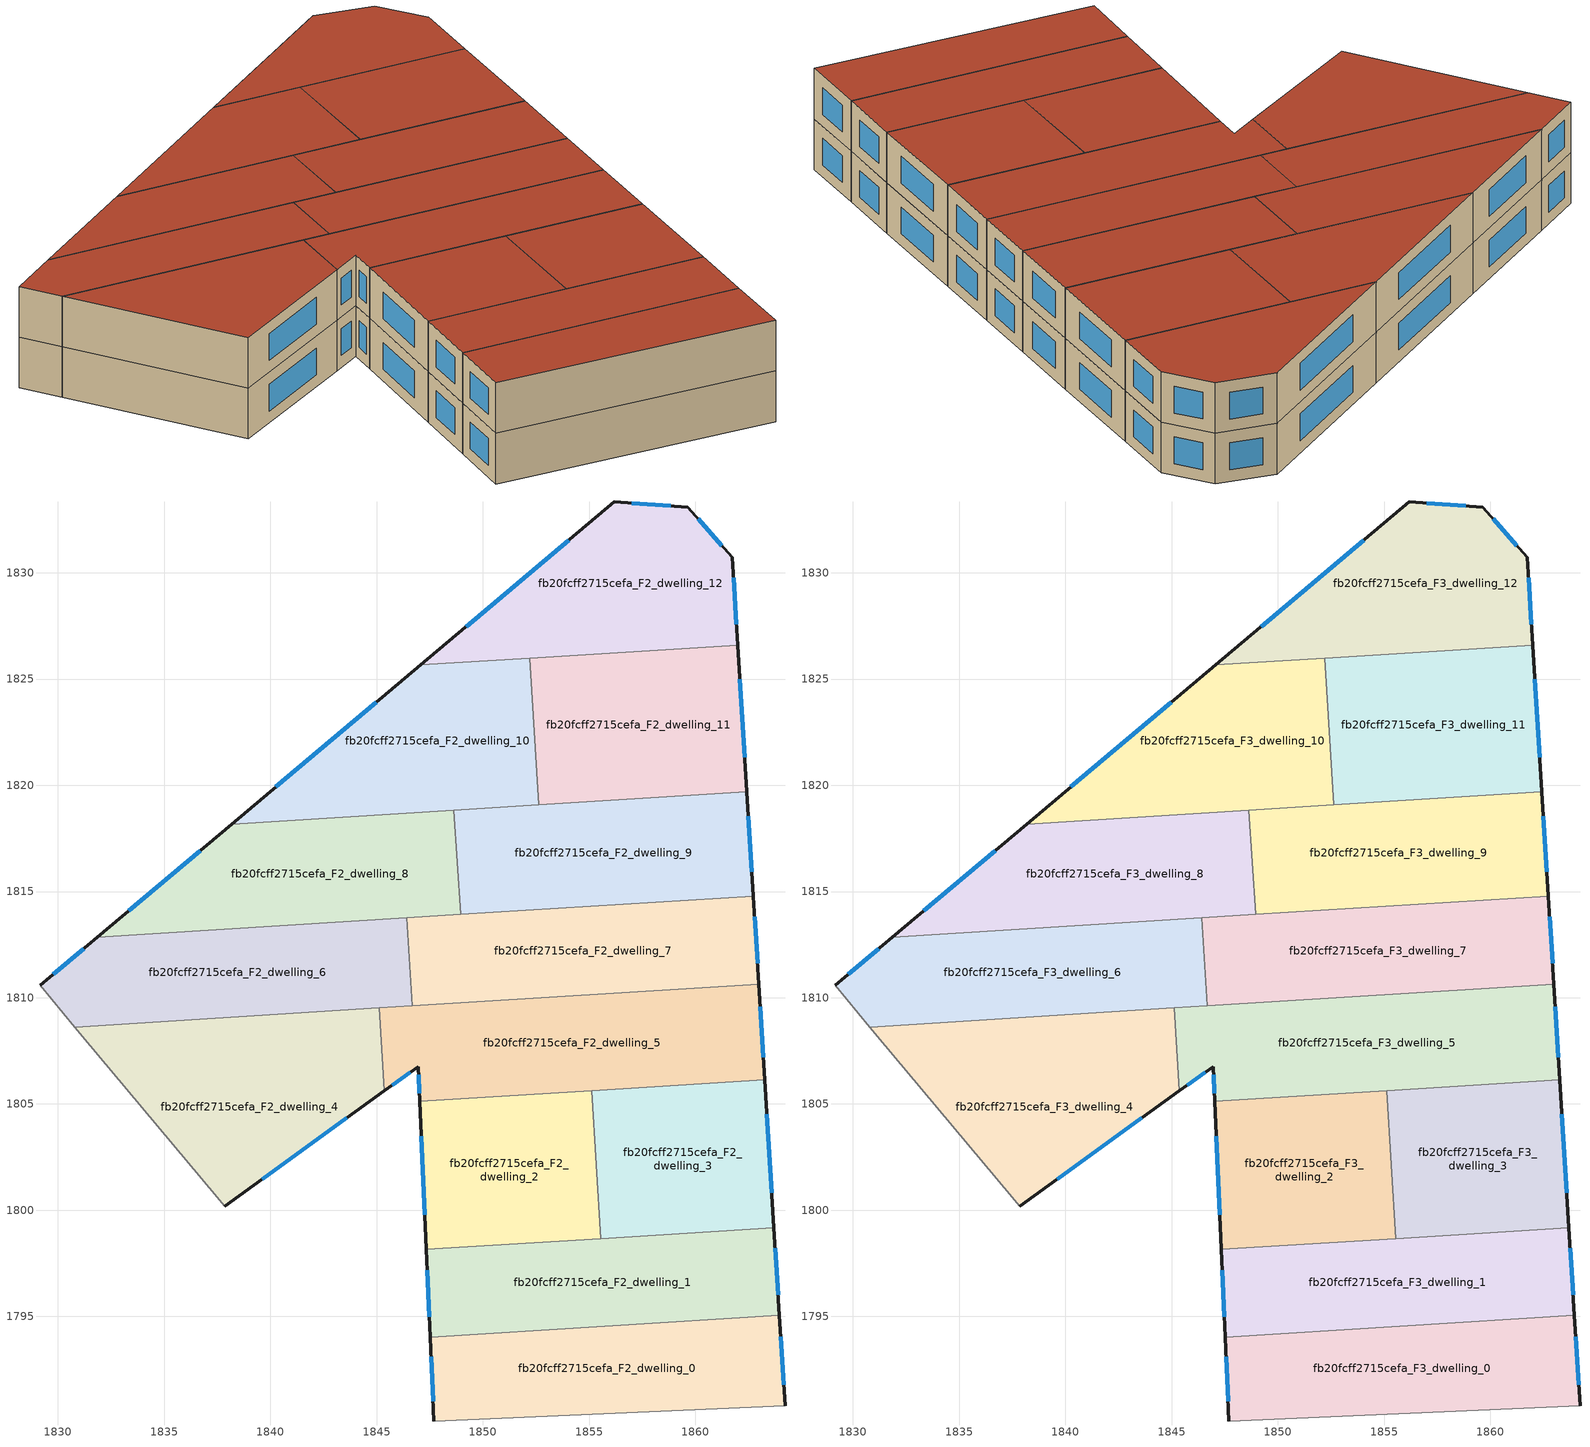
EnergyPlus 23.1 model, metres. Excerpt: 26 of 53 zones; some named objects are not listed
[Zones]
fb20fcff2715cefa_F2_dwelling_0
 floor to fb20fcff2715cefa_F1_dwelling_0 (EU_floor_Construction): 1863.96,1795.05 1864.22,1790.79 1847.69,1790.07 1847.52,1794.02 z6
 wall outside (EU_wall_Construction): 1864.22,1790.79 1863.96,1795.05 / 1847.52,1794.02 1847.69,1790.07 z6:9
 wall adiabatic (EU_wall_Construction): 1847.69,1790.07 1864.22,1790.79 z6:9
 wall to fb20fcff2715cefa_F2_dwelling_1 (EU_wall_Construction): 1863.96,1795.05 1847.52,1794.02 z6:9
 window (EU_Window_Construction): 1864.16,1791.79 1864.02,1794.05 / 1847.56,1793.09 1847.65,1791 z6.7:8.3
fb20fcff2715cefa_F2_dwelling_1
 floor to fb20fcff2715cefa_F1_dwelling_1 (EU_floor_Construction): 1863.7,1799.18 1863.96,1795.05 1847.52,1794.02 1847.34,1798.15 z6
 wall outside (EU_wall_Construction): 1863.96,1795.05 1863.7,1799.18 / 1847.34,1798.15 1847.52,1794.02 z6:9
 wall to fb20fcff2715cefa_F2_dwelling_2 (EU_wall_Construction): 1855.55,1798.67 1847.34,1798.15 z6:9
 wall to fb20fcff2715cefa_F2_dwelling_3 (EU_wall_Construction): 1863.7,1799.18 1855.55,1798.67 z6:9
 window (EU_Window_Construction): 1863.89,1796.02 1863.76,1798.21 / 1847.38,1797.18 1847.48,1794.99 z6.7:8.3
fb20fcff2715cefa_F2_dwelling_10
 floor to fb20fcff2715cefa_F1_dwelling_10 (EU_floor_Construction): 1852.2,1825.99 1852.63,1819.08 1838.17,1818.17 1847.07,1825.67 z6
 wall outside (EU_wall_Construction): 1847.07,1825.67 1838.17,1818.17 z6:9
 wall to fb20fcff2715cefa_F2_dwelling_11 (EU_wall_Construction): 1852.63,1819.08 1852.2,1825.99 z6:9
 wall to fb20fcff2715cefa_F2_dwelling_12 (EU_wall_Construction): 1852.2,1825.99 1847.07,1825.67 z6:9
 wall to fb20fcff2715cefa_F2_dwelling_8 (EU_wall_Construction): 1838.17,1818.17 1848.64,1818.83 z6:9
 wall to fb20fcff2715cefa_F2_dwelling_9 (EU_wall_Construction): 1848.64,1818.83 1852.63,1819.08 z6:9
 window (EU_Window_Construction): 1844.98,1823.91 1840.26,1819.93 z6.7:8.3
fb20fcff2715cefa_F2_dwelling_11
 floor to fb20fcff2715cefa_F1_dwelling_11 (EU_floor_Construction): 1861.99,1826.6 1862.42,1819.7 1852.63,1819.08 1852.2,1825.99 z6
 wall outside (EU_wall_Construction): 1862.42,1819.7 1861.99,1826.6 z6:9
 wall to fb20fcff2715cefa_F2_dwelling_9 (EU_wall_Construction): 1852.63,1819.08 1862.42,1819.7 z6:9
 wall to fb20fcff2715cefa_F2_dwelling_12 (EU_wall_Construction): 1861.99,1826.6 1852.2,1825.99 z6:9
 window (EU_Window_Construction): 1862.32,1821.32 1862.1,1824.98 z6.7:8.3
fb20fcff2715cefa_F2_dwelling_12
 floor to fb20fcff2715cefa_F1_dwelling_12 (EU_floor_Construction): 1859.65,1833.09 1861.74,1830.73 1861.99,1826.6 1847.07,1825.67 1856.19,1833.34 z6
 wall outside (EU_wall_Construction): 1861.99,1826.6 1861.74,1830.73 1859.65,1833.09 1856.19,1833.34 1847.07,1825.67 z6:9
 window (EU_Window_Construction): 1861.93,1827.57 1861.8,1829.76 / 1854.05,1831.54 1849.21,1827.47 / 1858.84,1833.15 1857,1833.28 / 1861.25,1831.29 1860.14,1832.54 z6.7:8.3
fb20fcff2715cefa_F2_dwelling_2
 floor to fb20fcff2715cefa_F1_dwelling_2 (EU_floor_Construction): 1855.11,1805.63 1855.55,1798.67 1847.34,1798.15 1847.03,1805.12 z6
 wall outside (EU_wall_Construction): 1847.03,1805.12 1847.34,1798.15 z6:9
 wall to fb20fcff2715cefa_F2_dwelling_3 (EU_wall_Construction): 1855.55,1798.67 1855.11,1805.63 z6:9
 wall to fb20fcff2715cefa_F2_dwelling_5 (EU_wall_Construction): 1855.11,1805.63 1847.03,1805.12 z6:9
 window (EU_Window_Construction): 1847.1,1803.48 1847.26,1799.79 z6.7:8.3
fb20fcff2715cefa_F2_dwelling_3
 floor to fb20fcff2715cefa_F1_dwelling_3 (EU_floor_Construction): 1863.27,1806.14 1863.7,1799.18 1855.55,1798.67 1855.11,1805.63 z6
 wall outside (EU_wall_Construction): 1863.7,1799.18 1863.27,1806.14 z6:9
 wall to fb20fcff2715cefa_F2_dwelling_5 (EU_wall_Construction): 1863.27,1806.14 1855.11,1805.63 z6:9
 window (EU_Window_Construction): 1863.6,1800.81 1863.37,1804.5 z6.7:8.3
fb20fcff2715cefa_F2_dwelling_4
 floor to fb20fcff2715cefa_F1_dwelling_4 (EU_floor_Construction): 1845.12,1809.52 1845.36,1805.61 1837.85,1800.19 1830.79,1808.62 z6
 wall outside (EU_wall_Construction): 1837.85,1800.19 1845.36,1805.61 z6:9
 wall adiabatic (EU_wall_Construction): 1830.79,1808.62 1837.85,1800.19 z6:9
 wall to fb20fcff2715cefa_F2_dwelling_5 (EU_wall_Construction): 1845.36,1805.61 1845.12,1809.52 z6:9
 wall to fb20fcff2715cefa_F2_dwelling_6 (EU_wall_Construction): 1845.12,1809.52 1830.79,1808.62 z6:9
 window (EU_Window_Construction): 1839.61,1801.46 1843.6,1804.34 z6.7:8.3
fb20fcff2715cefa_F2_dwelling_5
 floor to fb20fcff2715cefa_F1_dwelling_5 (EU_floor_Construction): 1862.99,1810.64 1863.27,1806.14 1847.03,1805.12 1846.95,1806.76 1845.36,1805.61 1845.12,1809.52 z6
 wall outside (EU_wall_Construction): 1863.27,1806.14 1862.99,1810.64 / 1845.36,1805.61 1846.95,1806.76 1847.03,1805.12 z6:9
 wall to fb20fcff2715cefa_F2_dwelling_7 (EU_wall_Construction): 1862.99,1810.64 1846.68,1809.62 z6:9
 wall to fb20fcff2715cefa_F2_dwelling_6 (EU_wall_Construction): 1846.68,1809.62 1845.12,1809.52 z6:9
 window (EU_Window_Construction): 1863.2,1807.2 1863.05,1809.58 / 1846.97,1806.37 1847.01,1805.5 / 1845.74,1805.88 1846.58,1806.49 z6.7:8.3
fb20fcff2715cefa_F2_dwelling_6
 floor to fb20fcff2715cefa_F1_dwelling_6 (EU_floor_Construction): 1846.42,1813.76 1846.68,1809.62 1830.79,1808.62 1829.16,1810.58 1831.85,1812.85 z6
 wall outside (EU_wall_Construction): 1831.85,1812.85 1829.15,1810.58 z6:9
 wall to fb20fcff2715cefa_F2_dwelling_7 (EU_wall_Construction): 1846.68,1809.62 1846.42,1813.76 z6:9
 wall adiabatic (EU_wall_Construction): 1829.16,1810.58 1830.79,1808.62 z6:9
 wall to fb20fcff2715cefa_F2_dwelling_8 (EU_wall_Construction): 1846.42,1813.76 1831.85,1812.85 z6:9
 window (EU_Window_Construction): 1831.21,1812.32 1829.79,1811.11 z6.7:8.3
fb20fcff2715cefa_F2_dwelling_7
 floor to fb20fcff2715cefa_F1_dwelling_7 (EU_floor_Construction): 1862.73,1814.79 1862.99,1810.64 1846.68,1809.62 1846.42,1813.76 z6
 wall outside (EU_wall_Construction): 1862.99,1810.64 1862.73,1814.79 z6:9
 wall to fb20fcff2715cefa_F2_dwelling_9 (EU_wall_Construction): 1862.73,1814.79 1848.95,1813.92 z6:9
 wall to fb20fcff2715cefa_F2_dwelling_8 (EU_wall_Construction): 1848.95,1813.92 1846.42,1813.76 z6:9
 window (EU_Window_Construction): 1862.93,1811.61 1862.79,1813.81 z6.7:8.3
fb20fcff2715cefa_F2_dwelling_8
 floor to fb20fcff2715cefa_F1_dwelling_8 (EU_floor_Construction): 1848.64,1818.83 1848.95,1813.92 1831.85,1812.85 1838.17,1818.17 z6
 wall outside (EU_wall_Construction): 1838.17,1818.17 1831.85,1812.85 z6:9
 wall to fb20fcff2715cefa_F2_dwelling_9 (EU_wall_Construction): 1848.95,1813.92 1848.64,1818.83 z6:9
 window (EU_Window_Construction): 1836.69,1816.92 1833.33,1814.1 z6.7:8.3
fb20fcff2715cefa_F2_dwelling_9
 floor to fb20fcff2715cefa_F1_dwelling_9 (EU_floor_Construction): 1862.42,1819.7 1862.73,1814.79 1848.95,1813.92 1848.64,1818.83 z6
 wall outside (EU_wall_Construction): 1862.73,1814.79 1862.42,1819.7 z6:9
 window (EU_Window_Construction): 1862.66,1815.94 1862.5,1818.54 z6.7:8.3
fb20fcff2715cefa_F3_dwelling_0
 floor to fb20fcff2715cefa_F2_dwelling_0 (EU_floor_Construction): 1863.96,1795.05 1864.22,1790.79 1847.69,1790.07 1847.52,1794.02 z9
 wall outside (EU_wall_Construction): 1864.22,1790.79 1863.96,1795.05 / 1847.52,1794.02 1847.69,1790.07 z9:12
 wall adiabatic (EU_wall_Construction): 1847.69,1790.07 1864.22,1790.79 z9:12
 wall to fb20fcff2715cefa_F3_dwelling_1 (EU_wall_Construction): 1863.96,1795.05 1847.52,1794.02 z9:12
 window (EU_Window_Construction): 1864.16,1791.79 1864.02,1794.05 / 1847.56,1793.09 1847.65,1791 z9.7:11.3
 roof outside (EU_roof_Construction): 1864.22,1790.79 1863.96,1795.05 1847.52,1794.02 1847.69,1790.07 z12
fb20fcff2715cefa_F3_dwelling_1
 floor to fb20fcff2715cefa_F2_dwelling_1 (EU_floor_Construction): 1863.7,1799.18 1863.96,1795.05 1847.52,1794.02 1847.34,1798.15 z9
 wall outside (EU_wall_Construction): 1863.96,1795.05 1863.7,1799.18 / 1847.34,1798.15 1847.52,1794.02 z9:12
 wall to fb20fcff2715cefa_F3_dwelling_2 (EU_wall_Construction): 1855.55,1798.67 1847.34,1798.15 z9:12
 wall to fb20fcff2715cefa_F3_dwelling_3 (EU_wall_Construction): 1863.7,1799.18 1855.55,1798.67 z9:12
 window (EU_Window_Construction): 1863.89,1796.02 1863.76,1798.21 / 1847.38,1797.18 1847.48,1794.99 z9.7:11.3
 roof outside (EU_roof_Construction): 1863.96,1795.05 1863.7,1799.18 1847.34,1798.15 1847.52,1794.02 z12
fb20fcff2715cefa_F3_dwelling_10
 floor to fb20fcff2715cefa_F2_dwelling_10 (EU_floor_Construction): 1852.2,1825.99 1852.63,1819.08 1838.17,1818.17 1847.07,1825.67 z9
 wall outside (EU_wall_Construction): 1847.07,1825.67 1838.17,1818.17 z9:12
 wall to fb20fcff2715cefa_F3_dwelling_11 (EU_wall_Construction): 1852.63,1819.08 1852.2,1825.99 z9:12
 wall to fb20fcff2715cefa_F3_dwelling_12 (EU_wall_Construction): 1852.2,1825.99 1847.07,1825.67 z9:12
 wall to fb20fcff2715cefa_F3_dwelling_8 (EU_wall_Construction): 1838.17,1818.17 1848.64,1818.83 z9:12
 wall to fb20fcff2715cefa_F3_dwelling_9 (EU_wall_Construction): 1848.64,1818.83 1852.63,1819.08 z9:12
 window (EU_Window_Construction): 1844.98,1823.91 1840.26,1819.93 z9.7:11.3
 roof outside (EU_roof_Construction): 1852.63,1819.08 1852.2,1825.99 1847.07,1825.67 1838.17,1818.17 z12
fb20fcff2715cefa_F3_dwelling_11
 floor to fb20fcff2715cefa_F2_dwelling_11 (EU_floor_Construction): 1861.99,1826.6 1862.42,1819.7 1852.63,1819.08 1852.2,1825.99 z9
 wall outside (EU_wall_Construction): 1862.42,1819.7 1861.99,1826.6 z9:12
 wall to fb20fcff2715cefa_F3_dwelling_9 (EU_wall_Construction): 1852.63,1819.08 1862.42,1819.7 z9:12
 wall to fb20fcff2715cefa_F3_dwelling_12 (EU_wall_Construction): 1861.99,1826.6 1852.2,1825.99 z9:12
 window (EU_Window_Construction): 1862.32,1821.32 1862.1,1824.98 z9.7:11.3
 roof outside (EU_roof_Construction): 1862.42,1819.7 1861.99,1826.6 1852.2,1825.99 1852.63,1819.08 z12
fb20fcff2715cefa_F3_dwelling_12
 floor to fb20fcff2715cefa_F2_dwelling_12 (EU_floor_Construction): 1859.65,1833.09 1861.74,1830.73 1861.99,1826.6 1847.07,1825.67 1856.19,1833.34 z9
 wall outside (EU_wall_Construction): 1861.99,1826.6 1861.74,1830.73 1859.65,1833.09 1856.19,1833.34 1847.07,1825.67 z9:12
 window (EU_Window_Construction): 1861.93,1827.57 1861.8,1829.76 / 1854.05,1831.54 1849.21,1827.47 / 1858.84,1833.15 1857,1833.28 / 1861.25,1831.29 1860.14,1832.54 z9.7:11.3
 roof outside (EU_roof_Construction): 1861.99,1826.6 1861.74,1830.73 1859.65,1833.09 1856.19,1833.34 1847.07,1825.67 z12
fb20fcff2715cefa_F3_dwelling_2
 floor to fb20fcff2715cefa_F2_dwelling_2 (EU_floor_Construction): 1855.11,1805.63 1855.55,1798.67 1847.34,1798.15 1847.03,1805.12 z9
 wall outside (EU_wall_Construction): 1847.03,1805.12 1847.34,1798.15 z9:12
 wall to fb20fcff2715cefa_F3_dwelling_3 (EU_wall_Construction): 1855.55,1798.67 1855.11,1805.63 z9:12
 wall to fb20fcff2715cefa_F3_dwelling_5 (EU_wall_Construction): 1855.11,1805.63 1847.03,1805.12 z9:12
 window (EU_Window_Construction): 1847.1,1803.48 1847.26,1799.79 z9.7:11.3
 roof outside (EU_roof_Construction): 1855.55,1798.67 1855.11,1805.63 1847.03,1805.12 1847.34,1798.15 z12
fb20fcff2715cefa_F3_dwelling_3
 floor to fb20fcff2715cefa_F2_dwelling_3 (EU_floor_Construction): 1863.27,1806.14 1863.7,1799.18 1855.55,1798.67 1855.11,1805.63 z9
 wall outside (EU_wall_Construction): 1863.7,1799.18 1863.27,1806.14 z9:12
 wall to fb20fcff2715cefa_F3_dwelling_5 (EU_wall_Construction): 1863.27,1806.14 1855.11,1805.63 z9:12
 window (EU_Window_Construction): 1863.6,1800.81 1863.37,1804.5 z9.7:11.3
 roof outside (EU_roof_Construction): 1863.7,1799.18 1863.27,1806.14 1855.11,1805.63 1855.55,1798.67 z12
fb20fcff2715cefa_F3_dwelling_4
 floor to fb20fcff2715cefa_F2_dwelling_4 (EU_floor_Construction): 1845.12,1809.52 1845.36,1805.61 1837.85,1800.19 1830.79,1808.62 z9
 wall outside (EU_wall_Construction): 1837.85,1800.19 1845.36,1805.61 z9:12
 wall adiabatic (EU_wall_Construction): 1830.79,1808.62 1837.85,1800.19 z9:12
 wall to fb20fcff2715cefa_F3_dwelling_5 (EU_wall_Construction): 1845.36,1805.61 1845.12,1809.52 z9:12
 wall to fb20fcff2715cefa_F3_dwelling_6 (EU_wall_Construction): 1845.12,1809.52 1830.79,1808.62 z9:12
 window (EU_Window_Construction): 1839.61,1801.46 1843.6,1804.34 z9.7:11.3
 roof outside (EU_roof_Construction): 1845.36,1805.61 1845.12,1809.52 1830.79,1808.62 1837.85,1800.19 z12
fb20fcff2715cefa_F3_dwelling_5
 floor to fb20fcff2715cefa_F2_dwelling_5 (EU_floor_Construction): 1862.99,1810.64 1863.27,1806.14 1847.03,1805.12 1846.95,1806.76 1845.36,1805.61 1845.12,1809.52 z9
 wall outside (EU_wall_Construction): 1863.27,1806.14 1862.99,1810.64 / 1845.36,1805.61 1846.95,1806.76 1847.03,1805.12 z9:12
 wall to fb20fcff2715cefa_F3_dwelling_7 (EU_wall_Construction): 1862.99,1810.64 1846.68,1809.62 z9:12
 wall to fb20fcff2715cefa_F3_dwelling_6 (EU_wall_Construction): 1846.68,1809.62 1845.12,1809.52 z9:12
 window (EU_Window_Construction): 1863.2,1807.2 1863.05,1809.58 / 1846.97,1806.37 1847.01,1805.5 / 1845.74,1805.88 1846.58,1806.49 z9.7:11.3
 roof outside (EU_roof_Construction): 1863.27,1806.14 1862.99,1810.64 1845.12,1809.52 1845.36,1805.61 1846.95,1806.76 1847.03,1805.12 z12
fb20fcff2715cefa_F3_dwelling_6
 floor to fb20fcff2715cefa_F2_dwelling_6 (EU_floor_Construction): 1846.42,1813.76 1846.68,1809.62 1830.79,1808.62 1829.16,1810.58 1831.85,1812.85 z9
 wall outside (EU_wall_Construction): 1831.85,1812.85 1829.15,1810.58 z9:12
 wall to fb20fcff2715cefa_F3_dwelling_7 (EU_wall_Construction): 1846.68,1809.62 1846.42,1813.76 z9:12
 wall adiabatic (EU_wall_Construction): 1829.16,1810.58 1830.79,1808.62 z9:12
 wall to fb20fcff2715cefa_F3_dwelling_8 (EU_wall_Construction): 1846.42,1813.76 1831.85,1812.85 z9:12
 window (EU_Window_Construction): 1831.21,1812.32 1829.79,1811.11 z9.7:11.3
 roof outside (EU_roof_Construction): 1846.68,1809.62 1846.42,1813.76 1831.85,1812.85 1829.15,1810.58 1830.79,1808.62 z12
fb20fcff2715cefa_F3_dwelling_7
 floor to fb20fcff2715cefa_F2_dwelling_7 (EU_floor_Construction): 1862.73,1814.79 1862.99,1810.64 1846.68,1809.62 1846.42,1813.76 z9
 wall outside (EU_wall_Construction): 1862.99,1810.64 1862.73,1814.79 z9:12
 wall to fb20fcff2715cefa_F3_dwelling_9 (EU_wall_Construction): 1862.73,1814.79 1848.95,1813.92 z9:12
 wall to fb20fcff2715cefa_F3_dwelling_8 (EU_wall_Construction): 1848.95,1813.92 1846.42,1813.76 z9:12
 window (EU_Window_Construction): 1862.93,1811.61 1862.79,1813.81 z9.7:11.3
 roof outside (EU_roof_Construction): 1862.99,1810.64 1862.73,1814.79 1846.42,1813.76 1846.68,1809.62 z12
fb20fcff2715cefa_F3_dwelling_8
 floor to fb20fcff2715cefa_F2_dwelling_8 (EU_floor_Construction): 1848.64,1818.83 1848.95,1813.92 1831.85,1812.85 1838.17,1818.17 z9
 wall outside (EU_wall_Construction): 1838.17,1818.17 1831.85,1812.85 z9:12
 wall to fb20fcff2715cefa_F3_dwelling_9 (EU_wall_Construction): 1848.95,1813.92 1848.64,1818.83 z9:12
 window (EU_Window_Construction): 1836.69,1816.92 1833.33,1814.1 z9.7:11.3
 roof outside (EU_roof_Construction): 1848.95,1813.92 1848.64,1818.83 1838.17,1818.17 1831.85,1812.85 z12
fb20fcff2715cefa_F3_dwelling_9
 floor to fb20fcff2715cefa_F2_dwelling_9 (EU_floor_Construction): 1862.42,1819.7 1862.73,1814.79 1848.95,1813.92 1848.64,1818.83 z9
 wall outside (EU_wall_Construction): 1862.73,1814.79 1862.42,1819.7 z9:12
 window (EU_Window_Construction): 1862.66,1815.94 1862.5,1818.54 z9.7:11.3
 roof outside (EU_roof_Construction): 1862.73,1814.79 1862.42,1819.7 1848.64,1818.83 1848.95,1813.92 z12
[Building]
EU S2 Campaign: North Axis=0; Terrain=City; Solar Distribution=FullExterior
[Site:Location]
Budapest.Ferenc.Liszt.Intl.AP: Latitude=47.437; Longitude=19.256; Time Zone=1; Elevation=185
[SizingPeriod:WeatherFileDays]
AnnualSizingPeriod: Begin Month=1; Begin Day of Month=1; End Month=12; End Day of Month=31; Day of Week for Start Day=Monday; Use Weather File Daylight Saving Period=No; Use Weather File Rain and Snow Indicators=No
[MATERIAL]
EU_InternalMass_Material: Roughness=MediumRough; Thickness=0.1; Conductivity=1; Density=1800; Specific Heat=900; Thermal Absorptance=0.9; Solar Absorptance=0.7; Visible Absorptance=0.7
[MATERIAL:NOMASS] Roughness=MediumRough; Thermal Absorptance=0.9; Solar Absorptance=0.7; Visible Absorptance=0.7
Name | Thermal Resistance
EU_wall_NoMass | 0.832559
EU_roof_NoMass | 1.39638
EU_floor_NoMass | 0.872794
[WINDOWMATERIAL:SIMPLEGLAZINGSYSTEM]
EU_Window_SimpleGlazing: UFactor=2.79869; Solar Heat Gain Coefficient=0.75; Visible Transmittance=0.75
[CONSTRUCTION]
EU_wall_Construction: EU_wall_NoMass
EU_roof_Construction: EU_roof_NoMass
EU_floor_Construction: EU_floor_NoMass
EU_Window_Construction: EU_Window_SimpleGlazing
EU_InternalMass_Construction: EU_InternalMass_Material
[ZONE] Type=1; Multiplier=1; Ceiling Height=autocalculate; Floor Area=autocalculate; Part of Total Floor Area=Yes
Name | Volume
fb20fcff2715cefa_F2_dwelling_0; fb20fcff2715cefa_F3_dwelling_0; fb20fcff2715cefa_F2_dwelling_7; fb20fcff2715cefa_F3_dwelling_7 | 203.749
fb20fcff2715cefa_F2_dwelling_1; fb20fcff2715cefa_F3_dwelling_1 | 203.756
fb20fcff2715cefa_F2_dwelling_10; fb20fcff2715cefa_F3_dwelling_10 | 203.759
fb20fcff2715cefa_F2_dwelling_11; fb20fcff2715cefa_F3_dwelling_11 | 203.741
fb20fcff2715cefa_F2_dwelling_12; fb20fcff2715cefa_F3_dwelling_12 | 203.753
fb20fcff2715cefa_F2_dwelling_2; fb20fcff2715cefa_F3_dwelling_2 | 170.851
fb20fcff2715cefa_F2_dwelling_3; fb20fcff2715cefa_F3_dwelling_3 | 170.873
fb20fcff2715cefa_F2_dwelling_4; fb20fcff2715cefa_F3_dwelling_4 | 236.636
fb20fcff2715cefa_F2_dwelling_5; fb20fcff2715cefa_F3_dwelling_5 | 236.632
fb20fcff2715cefa_F2_dwelling_6; fb20fcff2715cefa_F3_dwelling_6 | 203.732
fb20fcff2715cefa_F2_dwelling_8; fb20fcff2715cefa_F3_dwelling_8 | 203.735
fb20fcff2715cefa_F2_dwelling_9; fb20fcff2715cefa_F3_dwelling_9 | 203.744
[INTERNALMASS] Construction=EU_InternalMass_Construction
Name | Zone or ZoneList | Surface Area
fb20fcff2715cefa_F2_dwelling_0_EU_InternalMass | fb20fcff2715cefa_F2_dwelling_0 | 67.9164
fb20fcff2715cefa_F2_dwelling_1_EU_InternalMass | fb20fcff2715cefa_F2_dwelling_1 | 67.9188
fb20fcff2715cefa_F2_dwelling_2_EU_InternalMass | fb20fcff2715cefa_F2_dwelling_2 | 56.9492
fb20fcff2715cefa_F2_dwelling_3_EU_InternalMass | fb20fcff2715cefa_F2_dwelling_3 | 56.9586
fb20fcff2715cefa_F2_dwelling_4_EU_InternalMass | fb20fcff2715cefa_F2_dwelling_4 | 78.8778
fb20fcff2715cefa_F2_dwelling_5_EU_InternalMass | fb20fcff2715cefa_F2_dwelling_5 | 78.8771
fb20fcff2715cefa_F2_dwelling_6_EU_InternalMass | fb20fcff2715cefa_F2_dwelling_6 | 67.9207
fb20fcff2715cefa_F2_dwelling_7_EU_InternalMass | fb20fcff2715cefa_F2_dwelling_7 | 67.9167
fb20fcff2715cefa_F2_dwelling_8_EU_InternalMass | fb20fcff2715cefa_F2_dwelling_8 | 67.9103
fb20fcff2715cefa_F2_dwelling_9_EU_InternalMass | fb20fcff2715cefa_F2_dwelling_9 | 67.913
fb20fcff2715cefa_F2_dwelling_10_EU_InternalMass | fb20fcff2715cefa_F2_dwelling_10 | 67.9174
fb20fcff2715cefa_F2_dwelling_11_EU_InternalMass | fb20fcff2715cefa_F2_dwelling_11 | 67.9113
fb20fcff2715cefa_F2_dwelling_12_EU_InternalMass | fb20fcff2715cefa_F2_dwelling_12 | 67.9178
fb20fcff2715cefa_F3_dwelling_0_EU_InternalMass | fb20fcff2715cefa_F3_dwelling_0 | 67.9164
fb20fcff2715cefa_F3_dwelling_1_EU_InternalMass | fb20fcff2715cefa_F3_dwelling_1 | 67.9188
fb20fcff2715cefa_F3_dwelling_2_EU_InternalMass | fb20fcff2715cefa_F3_dwelling_2 | 56.9492
fb20fcff2715cefa_F3_dwelling_3_EU_InternalMass | fb20fcff2715cefa_F3_dwelling_3 | 56.9586
fb20fcff2715cefa_F3_dwelling_4_EU_InternalMass | fb20fcff2715cefa_F3_dwelling_4 | 78.8778
fb20fcff2715cefa_F3_dwelling_5_EU_InternalMass | fb20fcff2715cefa_F3_dwelling_5 | 78.8771
fb20fcff2715cefa_F3_dwelling_6_EU_InternalMass | fb20fcff2715cefa_F3_dwelling_6 | 67.9207
fb20fcff2715cefa_F3_dwelling_7_EU_InternalMass | fb20fcff2715cefa_F3_dwelling_7 | 67.9167
fb20fcff2715cefa_F3_dwelling_8_EU_InternalMass | fb20fcff2715cefa_F3_dwelling_8 | 67.9103
fb20fcff2715cefa_F3_dwelling_9_EU_InternalMass | fb20fcff2715cefa_F3_dwelling_9 | 67.913
fb20fcff2715cefa_F3_dwelling_10_EU_InternalMass | fb20fcff2715cefa_F3_dwelling_10 | 67.9174
fb20fcff2715cefa_F3_dwelling_11_EU_InternalMass | fb20fcff2715cefa_F3_dwelling_11 | 67.9113
fb20fcff2715cefa_F3_dwelling_12_EU_InternalMass | fb20fcff2715cefa_F3_dwelling_12 | 67.9178
[OTHEREQUIPMENT] Fuel Type=Electricity; Design Level Calculation Method=Watts/Area; Power per Zone Floor Area=1; Fraction Latent=0; Fraction Radiant=0; Fraction Lost=0; Carbon Dioxide Generation Rate=0; EndUse Subcategory=EU_Step8_InternalGains
Name | Zone or ZoneList or Space or SpaceList | Schedule
EU_Step8_InternalGain_fb20fcff2715cefa_F2_dwelling_0_f000 | fb20fcff2715cefa_F2_dwelling_0 | EU_Step8_GainSchedule_fb20fcff2715cefa_F2_dwelling_0_f000
EU_Step8_InternalGain_fb20fcff2715cefa_F2_dwelling_1_f000 | fb20fcff2715cefa_F2_dwelling_1 | EU_Step8_GainSchedule_fb20fcff2715cefa_F2_dwelling_1_f000
EU_Step8_InternalGain_fb20fcff2715cefa_F2_dwelling_2_f000 | fb20fcff2715cefa_F2_dwelling_2 | EU_Step8_GainSchedule_fb20fcff2715cefa_F2_dwelling_2_f000
EU_Step8_InternalGain_fb20fcff2715cefa_F2_dwelling_3_f000 | fb20fcff2715cefa_F2_dwelling_3 | EU_Step8_GainSchedule_fb20fcff2715cefa_F2_dwelling_3_f000
EU_Step8_InternalGain_fb20fcff2715cefa_F2_dwelling_4_f000 | fb20fcff2715cefa_F2_dwelling_4 | EU_Step8_GainSchedule_fb20fcff2715cefa_F2_dwelling_4_f000
EU_Step8_InternalGain_fb20fcff2715cefa_F2_dwelling_5_f000 | fb20fcff2715cefa_F2_dwelling_5 | EU_Step8_GainSchedule_fb20fcff2715cefa_F2_dwelling_5_f000
EU_Step8_InternalGain_fb20fcff2715cefa_F2_dwelling_6_f000 | fb20fcff2715cefa_F2_dwelling_6 | EU_Step8_GainSchedule_fb20fcff2715cefa_F2_dwelling_6_f000
EU_Step8_InternalGain_fb20fcff2715cefa_F2_dwelling_7_f000 | fb20fcff2715cefa_F2_dwelling_7 | EU_Step8_GainSchedule_fb20fcff2715cefa_F2_dwelling_7_f000
EU_Step8_InternalGain_fb20fcff2715cefa_F2_dwelling_8_f000 | fb20fcff2715cefa_F2_dwelling_8 | EU_Step8_GainSchedule_fb20fcff2715cefa_F2_dwelling_8_f000
EU_Step8_InternalGain_fb20fcff2715cefa_F2_dwelling_9_f000 | fb20fcff2715cefa_F2_dwelling_9 | EU_Step8_GainSchedule_fb20fcff2715cefa_F2_dwelling_9_f000
EU_Step8_InternalGain_fb20fcff2715cefa_F2_dwelling_10_f000 | fb20fcff2715cefa_F2_dwelling_10 | EU_Step8_GainSchedule_fb20fcff2715cefa_F2_dwelling_10_f000
EU_Step8_InternalGain_fb20fcff2715cefa_F2_dwelling_11_f000 | fb20fcff2715cefa_F2_dwelling_11 | EU_Step8_GainSchedule_fb20fcff2715cefa_F2_dwelling_11_f000
EU_Step8_InternalGain_fb20fcff2715cefa_F2_dwelling_12_f000 | fb20fcff2715cefa_F2_dwelling_12 | EU_Step8_GainSchedule_fb20fcff2715cefa_F2_dwelling_12_f000
EU_Step8_InternalGain_fb20fcff2715cefa_F3_dwelling_0_f000 | fb20fcff2715cefa_F3_dwelling_0 | EU_Step8_GainSchedule_fb20fcff2715cefa_F3_dwelling_0_f000
EU_Step8_InternalGain_fb20fcff2715cefa_F3_dwelling_1_f000 | fb20fcff2715cefa_F3_dwelling_1 | EU_Step8_GainSchedule_fb20fcff2715cefa_F3_dwelling_1_f000
EU_Step8_InternalGain_fb20fcff2715cefa_F3_dwelling_2_f000 | fb20fcff2715cefa_F3_dwelling_2 | EU_Step8_GainSchedule_fb20fcff2715cefa_F3_dwelling_2_f000
EU_Step8_InternalGain_fb20fcff2715cefa_F3_dwelling_3_f000 | fb20fcff2715cefa_F3_dwelling_3 | EU_Step8_GainSchedule_fb20fcff2715cefa_F3_dwelling_3_f000
EU_Step8_InternalGain_fb20fcff2715cefa_F3_dwelling_4_f000 | fb20fcff2715cefa_F3_dwelling_4 | EU_Step8_GainSchedule_fb20fcff2715cefa_F3_dwelling_4_f000
EU_Step8_InternalGain_fb20fcff2715cefa_F3_dwelling_5_f000 | fb20fcff2715cefa_F3_dwelling_5 | EU_Step8_GainSchedule_fb20fcff2715cefa_F3_dwelling_5_f000
EU_Step8_InternalGain_fb20fcff2715cefa_F3_dwelling_6_f000 | fb20fcff2715cefa_F3_dwelling_6 | EU_Step8_GainSchedule_fb20fcff2715cefa_F3_dwelling_6_f000
EU_Step8_InternalGain_fb20fcff2715cefa_F3_dwelling_7_f000 | fb20fcff2715cefa_F3_dwelling_7 | EU_Step8_GainSchedule_fb20fcff2715cefa_F3_dwelling_7_f000
EU_Step8_InternalGain_fb20fcff2715cefa_F3_dwelling_8_f000 | fb20fcff2715cefa_F3_dwelling_8 | EU_Step8_GainSchedule_fb20fcff2715cefa_F3_dwelling_8_f000
EU_Step8_InternalGain_fb20fcff2715cefa_F3_dwelling_9_f000 | fb20fcff2715cefa_F3_dwelling_9 | EU_Step8_GainSchedule_fb20fcff2715cefa_F3_dwelling_9_f000
EU_Step8_InternalGain_fb20fcff2715cefa_F3_dwelling_10_f000 | fb20fcff2715cefa_F3_dwelling_10 | EU_Step8_GainSchedule_fb20fcff2715cefa_F3_dwelling_10_f000
EU_Step8_InternalGain_fb20fcff2715cefa_F3_dwelling_11_f000 | fb20fcff2715cefa_F3_dwelling_11 | EU_Step8_GainSchedule_fb20fcff2715cefa_F3_dwelling_11_f000
EU_Step8_InternalGain_fb20fcff2715cefa_F3_dwelling_12_f000 | fb20fcff2715cefa_F3_dwelling_12 | EU_Step8_GainSchedule_fb20fcff2715cefa_F3_dwelling_12_f000
[ZONEVENTILATION:DESIGNFLOWRATE] Schedule=EU_AlwaysOn; Design Flow Rate Calculation Method=AirChanges/Hour; Air Changes per Hour=0.475469; Ventilation Type=Natural; Fan Pressure Rise=0; Fan Total Efficiency=1; Constant Term Coefficient=1; Temperature Term Coefficient=0; Velocity Term Coefficient=0; Velocity Squared Term Coefficient=0; Minimum Indoor Temperature=-100; Maximum Indoor Temperature=100; Delta Temperature=-100; Minimum Outdoor Temperature=-100; Maximum Outdoor Temperature=100; Maximum Wind Speed=40
Name | Zone or ZoneList or Space or SpaceList
EU_ConstantAir_fb20fcff2715cefa_F2_dwelling_0 | fb20fcff2715cefa_F2_dwelling_0
EU_ConstantAir_fb20fcff2715cefa_F2_dwelling_1 | fb20fcff2715cefa_F2_dwelling_1
EU_ConstantAir_fb20fcff2715cefa_F2_dwelling_2 | fb20fcff2715cefa_F2_dwelling_2
EU_ConstantAir_fb20fcff2715cefa_F2_dwelling_3 | fb20fcff2715cefa_F2_dwelling_3
EU_ConstantAir_fb20fcff2715cefa_F2_dwelling_4 | fb20fcff2715cefa_F2_dwelling_4
EU_ConstantAir_fb20fcff2715cefa_F2_dwelling_5 | fb20fcff2715cefa_F2_dwelling_5
EU_ConstantAir_fb20fcff2715cefa_F2_dwelling_6 | fb20fcff2715cefa_F2_dwelling_6
EU_ConstantAir_fb20fcff2715cefa_F2_dwelling_7 | fb20fcff2715cefa_F2_dwelling_7
EU_ConstantAir_fb20fcff2715cefa_F2_dwelling_8 | fb20fcff2715cefa_F2_dwelling_8
EU_ConstantAir_fb20fcff2715cefa_F2_dwelling_9 | fb20fcff2715cefa_F2_dwelling_9
EU_ConstantAir_fb20fcff2715cefa_F2_dwelling_10 | fb20fcff2715cefa_F2_dwelling_10
EU_ConstantAir_fb20fcff2715cefa_F2_dwelling_11 | fb20fcff2715cefa_F2_dwelling_11
EU_ConstantAir_fb20fcff2715cefa_F2_dwelling_12 | fb20fcff2715cefa_F2_dwelling_12
EU_ConstantAir_fb20fcff2715cefa_F3_dwelling_0 | fb20fcff2715cefa_F3_dwelling_0
EU_ConstantAir_fb20fcff2715cefa_F3_dwelling_1 | fb20fcff2715cefa_F3_dwelling_1
EU_ConstantAir_fb20fcff2715cefa_F3_dwelling_2 | fb20fcff2715cefa_F3_dwelling_2
EU_ConstantAir_fb20fcff2715cefa_F3_dwelling_3 | fb20fcff2715cefa_F3_dwelling_3
EU_ConstantAir_fb20fcff2715cefa_F3_dwelling_4 | fb20fcff2715cefa_F3_dwelling_4
EU_ConstantAir_fb20fcff2715cefa_F3_dwelling_5 | fb20fcff2715cefa_F3_dwelling_5
EU_ConstantAir_fb20fcff2715cefa_F3_dwelling_6 | fb20fcff2715cefa_F3_dwelling_6
EU_ConstantAir_fb20fcff2715cefa_F3_dwelling_7 | fb20fcff2715cefa_F3_dwelling_7
EU_ConstantAir_fb20fcff2715cefa_F3_dwelling_8 | fb20fcff2715cefa_F3_dwelling_8
EU_ConstantAir_fb20fcff2715cefa_F3_dwelling_9 | fb20fcff2715cefa_F3_dwelling_9
EU_ConstantAir_fb20fcff2715cefa_F3_dwelling_10 | fb20fcff2715cefa_F3_dwelling_10
EU_ConstantAir_fb20fcff2715cefa_F3_dwelling_11 | fb20fcff2715cefa_F3_dwelling_11
EU_ConstantAir_fb20fcff2715cefa_F3_dwelling_12 | fb20fcff2715cefa_F3_dwelling_12
[HVACTEMPLATE:ZONE:IDEALLOADSAIRSYSTEM] System Availability Schedule=EU_AlwaysOn; Maximum Heating Supply Air Temperature=50; Minimum Cooling Supply Air Temperature=13; Maximum Heating Supply Air Humidity Ratio=0.0156; Minimum Cooling Supply Air Humidity Ratio=0.0077; Heating Limit=NoLimit; Cooling Limit=NoLimit; Heating Availability Schedule=EU_AlwaysOn; Cooling Availability Schedule=EU_CoolingOff; Dehumidification Control Type=ConstantSensibleHeatRatio; Cooling Sensible Heat Ratio=0.7; Dehumidification Setpoint=60; Humidification Control Type=None; Humidification Setpoint=30; Outdoor Air Method=None; Outdoor Air Flow Rate per Person=0.00944; Outdoor Air Flow Rate per Zone Floor Area=0; Outdoor Air Flow Rate per Zone=0; Demand Controlled Ventilation Type=None; Outdoor Air Economizer Type=NoEconomizer; Heat Recovery Type=None; Sensible Heat Recovery Effectiveness=0.7; Latent Heat Recovery Effectiveness=0.65
Name | Template Thermostat
fb20fcff2715cefa_F2_dwelling_0 | EU_HeatOnly_fb20fcff2715cefa_F2_dwelling_0
fb20fcff2715cefa_F2_dwelling_1 | EU_HeatOnly_fb20fcff2715cefa_F2_dwelling_1
fb20fcff2715cefa_F2_dwelling_2 | EU_HeatOnly_fb20fcff2715cefa_F2_dwelling_2
fb20fcff2715cefa_F2_dwelling_3 | EU_HeatOnly_fb20fcff2715cefa_F2_dwelling_3
fb20fcff2715cefa_F2_dwelling_4 | EU_HeatOnly_fb20fcff2715cefa_F2_dwelling_4
fb20fcff2715cefa_F2_dwelling_5 | EU_HeatOnly_fb20fcff2715cefa_F2_dwelling_5
fb20fcff2715cefa_F2_dwelling_6 | EU_HeatOnly_fb20fcff2715cefa_F2_dwelling_6
fb20fcff2715cefa_F2_dwelling_7 | EU_HeatOnly_fb20fcff2715cefa_F2_dwelling_7
fb20fcff2715cefa_F2_dwelling_8 | EU_HeatOnly_fb20fcff2715cefa_F2_dwelling_8
fb20fcff2715cefa_F2_dwelling_9 | EU_HeatOnly_fb20fcff2715cefa_F2_dwelling_9
fb20fcff2715cefa_F2_dwelling_10 | EU_HeatOnly_fb20fcff2715cefa_F2_dwelling_10
fb20fcff2715cefa_F2_dwelling_11 | EU_HeatOnly_fb20fcff2715cefa_F2_dwelling_11
fb20fcff2715cefa_F2_dwelling_12 | EU_HeatOnly_fb20fcff2715cefa_F2_dwelling_12
fb20fcff2715cefa_F3_dwelling_0 | EU_HeatOnly_fb20fcff2715cefa_F3_dwelling_0
fb20fcff2715cefa_F3_dwelling_1 | EU_HeatOnly_fb20fcff2715cefa_F3_dwelling_1
fb20fcff2715cefa_F3_dwelling_2 | EU_HeatOnly_fb20fcff2715cefa_F3_dwelling_2
fb20fcff2715cefa_F3_dwelling_3 | EU_HeatOnly_fb20fcff2715cefa_F3_dwelling_3
fb20fcff2715cefa_F3_dwelling_4 | EU_HeatOnly_fb20fcff2715cefa_F3_dwelling_4
fb20fcff2715cefa_F3_dwelling_5 | EU_HeatOnly_fb20fcff2715cefa_F3_dwelling_5
fb20fcff2715cefa_F3_dwelling_6 | EU_HeatOnly_fb20fcff2715cefa_F3_dwelling_6
fb20fcff2715cefa_F3_dwelling_7 | EU_HeatOnly_fb20fcff2715cefa_F3_dwelling_7
fb20fcff2715cefa_F3_dwelling_8 | EU_HeatOnly_fb20fcff2715cefa_F3_dwelling_8
fb20fcff2715cefa_F3_dwelling_9 | EU_HeatOnly_fb20fcff2715cefa_F3_dwelling_9
fb20fcff2715cefa_F3_dwelling_10 | EU_HeatOnly_fb20fcff2715cefa_F3_dwelling_10
fb20fcff2715cefa_F3_dwelling_11 | EU_HeatOnly_fb20fcff2715cefa_F3_dwelling_11
fb20fcff2715cefa_F3_dwelling_12 | EU_HeatOnly_fb20fcff2715cefa_F3_dwelling_12
[SIZING:ZONE] Zone Cooling Design Supply Air Temperature Input Method=SupplyAirTemperature; Zone Cooling Design Supply Air Temperature=13; Zone Heating Design Supply Air Temperature Input Method=SupplyAirTemperature; Zone Heating Design Supply Air Temperature=50; Zone Cooling Design Supply Air Humidity Ratio=0.008; Zone Heating Design Supply Air Humidity Ratio=0.008; Cooling Design Air Flow Method=DesignDay; Cooling Design Air Flow Rate=0; Cooling Minimum Air Flow per Zone Floor Area=0.000762; Cooling Minimum Air Flow=0; Cooling Minimum Air Flow Fraction=0.2; Heating Design Air Flow Method=DesignDay; Heating Design Air Flow Rate=0; Heating Maximum Air Flow per Zone Floor Area=0.002032; Heating Maximum Air Flow=0.141576; Heating Maximum Air Flow Fraction=0.3; Account for Dedicated Outdoor Air System=No; Dedicated Outdoor Air System Control Strategy=NeutralSupplyAir; Dedicated Outdoor Air Low Setpoint Temperature for Design=autosize; Dedicated Outdoor Air High Setpoint Temperature for Design=autosize; Zone Load Sizing Method=Sensible Load Only No Latent Load; Zone Latent Cooling Design Supply Air Humidity Ratio Input Method=HumidityRatioDifference; Zone Cooling Design Supply Air Humidity Ratio Difference=0.005; Zone Latent Heating Design Supply Air Humidity Ratio Input Method=HumidityRatioDifference; Zone Humidification Design Supply Air Humidity Ratio Difference=0.005
fb20fcff2715cefa_F2_dwelling_0; fb20fcff2715cefa_F2_dwelling_1; fb20fcff2715cefa_F2_dwelling_2; fb20fcff2715cefa_F2_dwelling_3; fb20fcff2715cefa_F2_dwelling_4; fb20fcff2715cefa_F2_dwelling_5; fb20fcff2715cefa_F2_dwelling_6; fb20fcff2715cefa_F2_dwelling_7; fb20fcff2715cefa_F2_dwelling_8; fb20fcff2715cefa_F2_dwelling_9; fb20fcff2715cefa_F2_dwelling_10; fb20fcff2715cefa_F2_dwelling_11; fb20fcff2715cefa_F2_dwelling_12; fb20fcff2715cefa_F3_dwelling_0; fb20fcff2715cefa_F3_dwelling_1; fb20fcff2715cefa_F3_dwelling_2; fb20fcff2715cefa_F3_dwelling_3; fb20fcff2715cefa_F3_dwelling_4; fb20fcff2715cefa_F3_dwelling_5; fb20fcff2715cefa_F3_dwelling_6; fb20fcff2715cefa_F3_dwelling_7; fb20fcff2715cefa_F3_dwelling_8; fb20fcff2715cefa_F3_dwelling_9; fb20fcff2715cefa_F3_dwelling_10; fb20fcff2715cefa_F3_dwelling_11; fb20fcff2715cefa_F3_dwelling_12
[SCHEDULE:CONSTANT]
Name | Hourly Value
EU_AlwaysOn | 1
EU_CoolingOff | 0
[SCHEDULE:FILE] Column Number=1; Rows to Skip at Top=0; Number of Hours of Data=8760; Column Separator=Comma; Interpolate to Timestep=No; Minutes per Item=60; Adjust Schedule for Daylight Savings=Yes
Name | File
EU_Step8_GainSchedule_fb20fcff2715cefa_F2_dwelling_0_f000 | ../../schedules/fb20fcff2715cefa/fb20fcff2715cefa_F2_dwelling_0_f000_gain.csv
EU_Step8_GainSchedule_fb20fcff2715cefa_F2_dwelling_1_f000 | ../../schedules/fb20fcff2715cefa/fb20fcff2715cefa_F2_dwelling_1_f000_gain.csv
EU_Step8_GainSchedule_fb20fcff2715cefa_F2_dwelling_2_f000 | ../../schedules/fb20fcff2715cefa/fb20fcff2715cefa_F2_dwelling_2_f000_gain.csv
EU_Step8_GainSchedule_fb20fcff2715cefa_F2_dwelling_3_f000 | ../../schedules/fb20fcff2715cefa/fb20fcff2715cefa_F2_dwelling_3_f000_gain.csv
EU_Step8_GainSchedule_fb20fcff2715cefa_F2_dwelling_4_f000 | ../../schedules/fb20fcff2715cefa/fb20fcff2715cefa_F2_dwelling_4_f000_gain.csv
EU_Step8_GainSchedule_fb20fcff2715cefa_F2_dwelling_5_f000 | ../../schedules/fb20fcff2715cefa/fb20fcff2715cefa_F2_dwelling_5_f000_gain.csv
EU_Step8_GainSchedule_fb20fcff2715cefa_F2_dwelling_6_f000 | ../../schedules/fb20fcff2715cefa/fb20fcff2715cefa_F2_dwelling_6_f000_gain.csv
EU_Step8_GainSchedule_fb20fcff2715cefa_F2_dwelling_7_f000 | ../../schedules/fb20fcff2715cefa/fb20fcff2715cefa_F2_dwelling_7_f000_gain.csv
EU_Step8_GainSchedule_fb20fcff2715cefa_F2_dwelling_8_f000 | ../../schedules/fb20fcff2715cefa/fb20fcff2715cefa_F2_dwelling_8_f000_gain.csv
EU_Step8_GainSchedule_fb20fcff2715cefa_F2_dwelling_9_f000 | ../../schedules/fb20fcff2715cefa/fb20fcff2715cefa_F2_dwelling_9_f000_gain.csv
EU_Step8_GainSchedule_fb20fcff2715cefa_F2_dwelling_10_f000 | ../../schedules/fb20fcff2715cefa/fb20fcff2715cefa_F2_dwelling_10_f000_gain.csv
EU_Step8_GainSchedule_fb20fcff2715cefa_F2_dwelling_11_f000 | ../../schedules/fb20fcff2715cefa/fb20fcff2715cefa_F2_dwelling_11_f000_gain.csv
EU_Step8_GainSchedule_fb20fcff2715cefa_F2_dwelling_12_f000 | ../../schedules/fb20fcff2715cefa/fb20fcff2715cefa_F2_dwelling_12_f000_gain.csv
EU_Step8_GainSchedule_fb20fcff2715cefa_F3_dwelling_0_f000 | ../../schedules/fb20fcff2715cefa/fb20fcff2715cefa_F3_dwelling_0_f000_gain.csv
EU_Step8_GainSchedule_fb20fcff2715cefa_F3_dwelling_1_f000 | ../../schedules/fb20fcff2715cefa/fb20fcff2715cefa_F3_dwelling_1_f000_gain.csv
EU_Step8_GainSchedule_fb20fcff2715cefa_F3_dwelling_2_f000 | ../../schedules/fb20fcff2715cefa/fb20fcff2715cefa_F3_dwelling_2_f000_gain.csv
EU_Step8_GainSchedule_fb20fcff2715cefa_F3_dwelling_3_f000 | ../../schedules/fb20fcff2715cefa/fb20fcff2715cefa_F3_dwelling_3_f000_gain.csv
EU_Step8_GainSchedule_fb20fcff2715cefa_F3_dwelling_4_f000 | ../../schedules/fb20fcff2715cefa/fb20fcff2715cefa_F3_dwelling_4_f000_gain.csv
EU_Step8_GainSchedule_fb20fcff2715cefa_F3_dwelling_5_f000 | ../../schedules/fb20fcff2715cefa/fb20fcff2715cefa_F3_dwelling_5_f000_gain.csv
EU_Step8_GainSchedule_fb20fcff2715cefa_F3_dwelling_6_f000 | ../../schedules/fb20fcff2715cefa/fb20fcff2715cefa_F3_dwelling_6_f000_gain.csv
EU_Step8_GainSchedule_fb20fcff2715cefa_F3_dwelling_7_f000 | ../../schedules/fb20fcff2715cefa/fb20fcff2715cefa_F3_dwelling_7_f000_gain.csv
EU_Step8_GainSchedule_fb20fcff2715cefa_F3_dwelling_8_f000 | ../../schedules/fb20fcff2715cefa/fb20fcff2715cefa_F3_dwelling_8_f000_gain.csv
EU_Step8_GainSchedule_fb20fcff2715cefa_F3_dwelling_9_f000 | ../../schedules/fb20fcff2715cefa/fb20fcff2715cefa_F3_dwelling_9_f000_gain.csv
EU_Step8_GainSchedule_fb20fcff2715cefa_F3_dwelling_10_f000 | ../../schedules/fb20fcff2715cefa/fb20fcff2715cefa_F3_dwelling_10_f000_gain.csv
EU_Step8_GainSchedule_fb20fcff2715cefa_F3_dwelling_11_f000 | ../../schedules/fb20fcff2715cefa/fb20fcff2715cefa_F3_dwelling_11_f000_gain.csv
EU_Step8_GainSchedule_fb20fcff2715cefa_F3_dwelling_12_f000 | ../../schedules/fb20fcff2715cefa/fb20fcff2715cefa_F3_dwelling_12_f000_gain.csv
